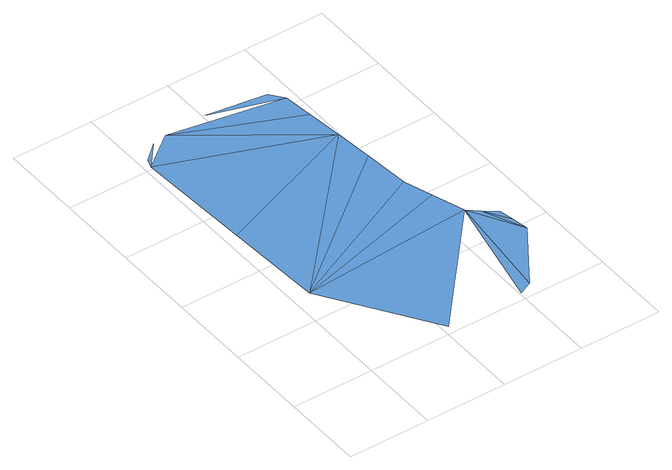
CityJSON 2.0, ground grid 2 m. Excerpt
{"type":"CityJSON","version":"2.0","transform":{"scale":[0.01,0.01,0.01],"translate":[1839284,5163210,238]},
"CityObjects":{
"waterbody1":{"type":"WaterBody","attributes":{"class":"unknow","usage":"unknow"},"geometry":[{"type":"MultiSurface","lod":"3","boundaries":[[[0,1,2]],[[3,4,5]],[[6,3,7]],[[1,6,7]],[[8,3,9]],[[9,3,5]],[[10,1,7]],[[11,3,8]],[[7,3,11]],[[12,13,5]],[[14,10,7]],[[5,13,15]],[[16,10,14]],[[17,5,15]],[[18,19,16]],[[20,17,15]],[[21,17,20]]],"semantics":{"surfaces":[{"type":"WaterSurface"}],"values":[0,0,0,0,0,0,0,0,0,0,0,0,0,0,0,0,0]}}]}
},
"vertices":[
[24,830,34],[16,808,34],[64,865,34],[44,281,34],[216,22,34],[465,308,34],[31,522,34],[396,662,34],[417,456,34],[439,388,34],[101,873,34],[406,568,34],[404,20,34],[435,35,34],[386,749,34],[538,184,34],[378,822,34],[492,286,34],[353,855,34],[207,877,34],[530,226,34],[523,260,34]
]}
